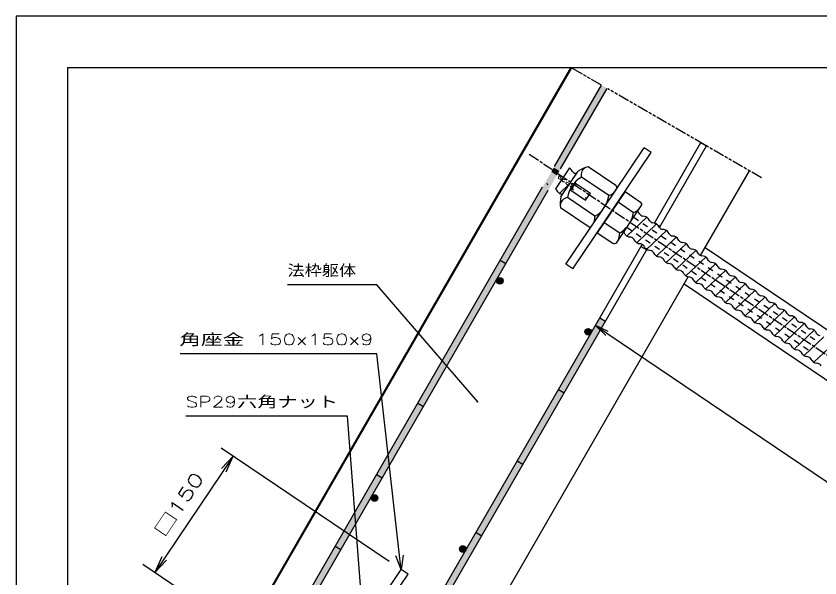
# Model space of a CAD drawing. Units: millimetres at full size; details may follow other scales. Extents: x -55 to 1935, y -55 to 1395.
# Drawn here: x -55 to 805, y 794 to 1395 of the extents above; entities that cross this region are included whole.
import ezdxf
from ezdxf.enums import TextEntityAlignment as Align

# ---------------------------------------------------------------- set-up
doc = ezdxf.new("R2010")
doc.units = ezdxf.units.MM
for name, pattern in [('CHAIN', [18.5, 12, -1.5, 3.5, -1.5]), ('CHAIN_DOUBLE_DASH', [23.5, 12, -1.5, 3.5, -1.5, 3.5, -1.5]), ('DASHED_SPACED', [12, 6, -6])]:
    doc.linetypes.add(name, pattern=pattern)
for name, color, linetype, lineweight in [('1 外形線', 7, 'Continuous', 25), ('3 隠れ線', 2, 'DASHED_SPACED', 25), ('4 中心線', 1, 'CHAIN', 25), ('5 想像線', 6, 'CHAIN_DOUBLE_DASH', 25), ('6 寸法線', 4, 'Continuous', 25), ('7 枠・タイトル', 7, 'Continuous', 25), ('DEFPOINTS_2', 7, 'Continuous', 25)]:
    doc.layers.add(name, color=color, linetype=linetype, lineweight=lineweight)
doc.styles.add('simplex.shx', font='')
doc.styles.get('simplex.shx').set_extended_font_data('simplex.shx')

# ---------------------------------------------------------------- blocks, each defined once
blk = doc.blocks.new('open_arrow')
at = {"color": 0, "linetype": 'Continuous', "lineweight": -2}
blk.add_lwpolyline([(7.5, 1.25), (0, 0), (7.5, -1.25)], dxfattribs=at)

msp = doc.modelspace()

# ---------------------------------------------------------------- hatches: boundary and pattern name
at = {"layer": '1 外形線'}
for points in [[(571.338, 1321.218), (577.4, 1317.718), (527.766, 1231.748, 0.14349), (524.346, 1233.698), (521.693, 1235.23)], [(534.277, 1257.027), (540.584, 1253.951), (526.476, 1229.515), (526.406, 1229.601), (526.406, 1229.601, 0.14909), (522.858, 1231.623), (520.414, 1233.015)], [(526.476, 1229.515), (520.414, 1233.015), (517.822, 1228.525), (523.639, 1224.601)], [(517.541, 1214.038), (523.639, 1224.601), (517.822, 1228.525), (505.999, 1208.048), (512.061, 1204.548), (516.509, 1212.251, -0.02177), (515.99, 1212.569)], [(469.165, 1130.249), (463.103, 1133.749), (507.235, 1210.187), (513.297, 1206.687)], [(463.103, 1133.749), (469.165, 1130.249), (425.033, 1053.811), (418.971, 1057.311)], [(466.186, 1112.028, 1), (459.186, 1112.028, 0.41421), (462.686, 1108.528, 0.41421)], [(575.686, 1068.749), (569.624, 1072.249), (525.492, 995.811), (531.554, 992.311)], [(560.583, 1057.528, 0.41421), (557.083, 1061.028, 0.41421), (553.583, 1057.528, 0.41421), (557.083, 1054.028, 0.41421)], [(418.971, 1057.311), (425.033, 1053.811), (380.902, 977.372), (374.839, 980.872)], [(531.554, 992.311), (525.492, 995.811), (481.361, 919.372), (487.423, 915.872)], [(374.839, 980.872), (380.902, 977.372), (336.77, 900.934), (330.708, 904.434)], [(487.423, 915.872), (481.361, 919.372), (437.229, 842.934), (443.291, 839.434)], [(330.708, 904.434), (336.77, 900.934), (292.638, 824.496), (286.576, 827.996)], [(332.072, 879.735, 0.41421), (328.572, 883.235, 0.41421), (325.072, 879.735, 1)], [(443.291, 839.434), (437.229, 842.934), (393.097, 766.496), (399.159, 762.996)], [(286.576, 827.996), (292.638, 824.496), (280.29, 803.108), (273.983, 806.184)], [(426.469, 825.235, 0.41421), (422.969, 828.735, 0.41421), (419.469, 825.235, 1)], [(273.983, 806.184), (280.29, 803.108), (266.182, 778.673), (266.112, 778.759), (266.112, 778.759, 0.14909), (262.564, 780.78), (260.12, 782.173)]]:
    msp.add_hatch(color=256, dxfattribs=at).paths.add_polyline_path(points)

# ---------------------------------------------------------------- linework, layer by layer
for p, q in [((0, 406.761), (538.806, 1340)), ((0, 404.761), (539.672, 1339.5)), ((521.052, 1234.12), (571.338, 1321.218)), ((527.766, 1231.748), (577.4, 1317.718)), ((628.224, 1173.748), (677.859, 1259.718)), ((633.635, 1169.12), (683.921, 1256.218)), ((677.859, 1259.718), (683.921, 1256.218)), ((540.888, 1124.652), (624.767, 1249.008)), ((585.152, 1206.371), (617.306, 1254.04)), ((624.767, 1249.008), (617.306, 1254.04)), ((537.191, 1232.646), (522.177, 1210.386)), ((539.995, 1229.229), (538.985, 1230.894)), ((586.789, 1214.036), (557.358, 1233.887)), ((527.871, 1201.795), (546.374, 1229.227)), ((544.654, 1226.677), (543.501, 1226.864)), ((579.365, 1203.03), (549.934, 1222.882)), ((677.493, 1139.083), (729.82, 1229.718)), ((514.196, 1214.321), (513.185, 1215.987)), ((526.518, 1205.468), (537.123, 1215.51)), ((538.751, 1208.984), (543.784, 1216.446)), ((543.634, 1214.436), (543.075, 1213.607)), ((544.464, 1213.877), (543.634, 1214.436)), ((543.784, 1216.446), (559.536, 1205.821)), ((260.12, 782.173), (508.445, 1212.284)), ((260.12, 782.173), (508.445, 1212.284)), ((266.182, 778.673), (514.507, 1208.784)), ((266.182, 778.673), (514.507, 1208.784)), ((524.724, 1207.219), (523.714, 1208.885)), ((529.584, 1204.335), (528.814, 1204.46)), ((538.751, 1208.984), (554.503, 1198.36)), ((541.118, 1210.705), (540.559, 1209.876)), ((540.559, 1209.876), (541.388, 1209.317)), ((554.503, 1198.36), (559.536, 1205.821)), ((557.728, 1204.93), (556.899, 1205.489)), ((557.169, 1204.1), (557.728, 1204.93)), ((561.26, 1170.824), (587.598, 1209.871)), ((596.677, 1207.362), (566.984, 1163.34)), ((596.677, 1207.362), (613.257, 1196.178)), ((564.519, 1181.02), (535.088, 1200.871)), ((553.824, 1200.929), (554.653, 1200.37)), ((554.653, 1200.37), (555.212, 1201.199)), ((589.253, 1196.357), (605.834, 1185.173)), ((557.096, 1170.014), (527.665, 1189.865)), ((533.427, 1129.685), (574.371, 1190.388)), ((587.729, 1152.966), (614.067, 1192.013)), ((598.717, 1159.782), (619.918, 1179.858)), ((612.193, 1183.543), (610.375, 1186.541)), ((617.622, 1180.865), (615.699, 1181.178)), ((574.407, 1174.346), (590.988, 1163.162)), ((609.247, 1152.682), (630.449, 1172.758)), ((622.724, 1176.443), (621.714, 1178.108)), ((628.153, 1173.766), (626.23, 1174.078)), ((628.153, 1173.766), (634.276, 1170.23)), ((633.253, 1169.341), (632.243, 1171.007)), ((566.984, 1163.34), (583.564, 1152.156)), ((596.923, 1161.533), (595.306, 1164.199)), ((619.776, 1145.58), (640.978, 1165.657)), ((638.681, 1166.664), (636.759, 1166.976)), ((643.781, 1162.239), (642.771, 1163.905)), ((602.936, 1158.462), (601.013, 1158.774)), ((607.452, 1154.432), (606.441, 1156.097)), ((630.305, 1138.478), (651.506, 1158.555)), ((649.21, 1159.562), (647.287, 1159.875)), ((654.31, 1155.138), (653.3, 1156.803)), ((659.739, 1152.46), (657.816, 1152.773)), ((366.641, 720.673), (614.966, 1150.784)), ((372.704, 717.173), (621.028, 1147.284)), ((613.466, 1151.362), (611.543, 1151.675)), ((613.605, 1148.775), (619.818, 1145.187)), ((617.982, 1147.332), (616.972, 1148.997)), ((623.995, 1144.26), (622.072, 1144.573)), ((640.834, 1131.376), (662.035, 1151.453)), ((651.362, 1124.275), (672.564, 1144.351)), ((664.839, 1148.036), (663.829, 1149.702)), ((670.268, 1145.359), (668.345, 1145.671)), ((682.437, 1147.646), (1047.2, 901.611)), ((628.511, 1140.23), (627.501, 1141.896)), ((634.524, 1137.158), (632.601, 1137.471)), ((661.891, 1117.173), (683.093, 1137.25)), ((675.368, 1140.934), (674.358, 1142.6)), ((680.797, 1138.257), (678.874, 1138.569)), ((685.897, 1133.833), (684.887, 1135.498)), ((469.165, 1130.249), (463.103, 1133.749)), ((540.888, 1124.652), (533.427, 1129.685)), ((639.04, 1133.128), (638.03, 1134.794)), ((645.053, 1130.057), (643.13, 1130.369)), ((649.569, 1126.026), (648.558, 1127.692)), ((672.42, 1110.071), (693.621, 1130.148)), ((691.325, 1131.155), (689.402, 1131.468)), ((696.425, 1126.731), (695.415, 1128.396)), ((655.581, 1122.955), (653.659, 1123.268)), ((660.097, 1118.925), (659.087, 1120.59)), ((682.949, 1102.97), (704.15, 1123.046)), ((701.854, 1124.053), (699.931, 1124.366)), ((706.954, 1119.629), (705.944, 1121.295)), ((415.937, 686.056), (664.255, 1116.155)), ((666.11, 1115.853), (664.187, 1116.166)), ((670.626, 1111.823), (669.616, 1113.489)), ((693.478, 1095.868), (714.679, 1115.945)), ((712.383, 1116.952), (710.46, 1117.264)), ((717.483, 1112.527), (716.473, 1114.193)), ((722.912, 1109.85), (720.989, 1110.162)), ((659.882, 1108.58), (1022.036, 864.304)), ((676.639, 1108.752), (674.716, 1109.064)), ((681.155, 1104.721), (680.145, 1106.387)), ((687.168, 1101.65), (685.245, 1101.962)), ((704.006, 1088.766), (725.208, 1108.843)), ((714.535, 1081.664), (735.737, 1101.741)), ((728.012, 1105.426), (727.002, 1107.091)), ((733.44, 1102.748), (731.518, 1103.061)), ((691.684, 1097.619), (690.674, 1099.285)), ((697.697, 1094.548), (695.774, 1094.861)), ((725.064, 1074.563), (746.265, 1094.639)), ((738.54, 1098.324), (737.53, 1099.989)), ((743.969, 1095.646), (742.046, 1095.959)), ((749.069, 1091.222), (748.059, 1092.888)), ((702.212, 1090.518), (701.202, 1092.183)), ((708.225, 1087.446), (706.303, 1087.759)), ((712.741, 1083.416), (711.731, 1085.082)), ((735.593, 1067.461), (756.794, 1087.538)), ((754.498, 1088.545), (752.575, 1088.857)), ((759.598, 1084.12), (758.588, 1085.786)), ((718.754, 1080.345), (716.831, 1080.657)), ((723.27, 1076.314), (722.26, 1077.98)), ((746.121, 1060.359), (767.323, 1080.436)), ((765.027, 1081.443), (763.104, 1081.756)), ((770.127, 1077.019), (769.117, 1078.684)), ((569.624, 1072.249), (575.686, 1068.749)), ((729.283, 1073.243), (727.36, 1073.555)), ((733.799, 1069.213), (732.789, 1070.878)), ((756.65, 1053.257), (777.852, 1073.334)), ((775.556, 1074.341), (773.633, 1074.654)), ((780.656, 1069.917), (779.646, 1071.582)), ((786.084, 1067.239), (784.162, 1067.552)), ((739.812, 1066.141), (737.889, 1066.454)), ((744.328, 1062.111), (743.317, 1063.776)), ((750.34, 1059.039), (748.418, 1059.352)), ((767.179, 1046.156), (788.38, 1066.232)), ((777.708, 1039.054), (798.909, 1059.131)), ((791.184, 1062.815), (790.174, 1064.481)), ((796.613, 1060.138), (794.69, 1060.45)), ((754.856, 1055.009), (753.846, 1056.675)), ((760.869, 1051.938), (758.946, 1052.25)), ((765.385, 1047.907), (764.375, 1049.573)), ((788.237, 1031.952), (809.438, 1052.029)), ((801.713, 1055.713), (800.703, 1057.379)), ((771.398, 1044.836), (769.475, 1045.148)), ((775.914, 1040.806), (774.904, 1042.471)), ((798.765, 1024.85), (819.967, 1044.927)), ((781.927, 1037.734), (780.004, 1038.047)), ((786.443, 1033.704), (785.433, 1035.37)), ((792.456, 1030.632), (790.533, 1030.945)), ((796.971, 1026.602), (795.961, 1028.268)), ((802.984, 1023.531), (801.062, 1023.843)), ((525.492, 995.811), (531.554, 992.311)), ((380.902, 977.372), (374.839, 980.872)), ((481.361, 919.372), (487.423, 915.872)), ((336.77, 900.934), (330.708, 904.434)), ((437.229, 842.934), (443.291, 839.434)), ((292.638, 824.496), (286.576, 827.996)), ((324.858, 755.528), (357.012, 803.198)), ((364.473, 798.165), (357.012, 803.198)), ((280.594, 673.81), (364.473, 798.165))]:
    msp.add_line(p, q, dxfattribs=at)
for centre in [(462.686, 1112.028), (557.083, 1057.528), (328.572, 879.735), (422.969, 825.235)]:
    msp.add_circle(centre, 3.5, dxfattribs=at)
for centre, radius, start, end in [((533.277, 1226.843), 7, 35.36613, 56.00008), ((567.315, 1195.146), 40, 104.41356, 121.5683), ((558.506, 1225.107), 8.855, 115.31838, 194.55037), ((565.617, 1196.291), 30.871, 120.53146, 171.4686), ((544.888, 1232.701), 6, 215.36383, 256.63395), ((585.111, 1211.549), 3, 326.00003, 56.00003), ((518.821, 1205.412), 6, 35.36605, 56), ((530.433, 1211.271), 7, 215.36613, 256.63387), ((574.45, 1217.202), 15, 289.13013, 326.00003), ((567.315, 1195.146), 40, 170.43176, 187.5865), ((536.236, 1192.09), 8.855, 97.44974, 176.68206), ((548.836, 1207.61), 30.871, 300.53146, 351.4686), ((611.58, 1193.691), 3, 326, 56), ((600.918, 1199.344), 15, 289.1301, 326), ((549.538, 1180.269), 15, 326.00003, 2.86993), ((575.305, 1189.752), 30.871, 326, 351.46857), ((617.086, 1187.015), 6, 215.36383, 256.63395), ((616.004, 1174.055), 7, 35.36613, 76.63387), ((558.773, 1172.501), 3, 236.00003, 326.00003), ((575.305, 1189.752), 30.871, 300.53143, 326), ((616.006, 1174.057), 7, 35.36613, 38.77858), ((627.617, 1179.916), 6, 215.36383, 256.63395), ((626.534, 1166.955), 7, 35.36613, 76.63387), ((576.006, 1162.411), 15, 326, 2.8699), ((602.631, 1165.585), 7, 215.36613, 256.63387), ((638.146, 1172.814), 6, 215.36383, 256.63395), ((637.063, 1159.853), 7, 35.36613, 76.63387), ((648.674, 1165.712), 6, 215.36383, 256.63395), ((585.242, 1154.643), 3, 236, 326), ((601.549, 1152.624), 6, 35.36605, 76.63008), ((613.16, 1158.483), 7, 215.36613, 256.63387), ((647.592, 1152.752), 7, 35.36613, 76.63387), ((659.203, 1158.61), 6, 215.36383, 256.63395), ((612.079, 1145.525), 6, 35.36605, 76.63008), ((623.69, 1151.383), 7, 215.36613, 256.63387), ((622.608, 1138.423), 6, 35.36605, 76.63008), ((658.121, 1145.65), 7, 35.36613, 76.63387), ((669.732, 1151.509), 6, 215.36383, 256.63395), ((668.65, 1138.548), 7, 35.36613, 76.63387), ((634.219, 1144.281), 7, 215.36613, 256.63387), ((633.137, 1131.321), 6, 35.36605, 76.63008), ((680.261, 1144.407), 6, 215.36383, 256.63395), ((679.178, 1131.446), 7, 35.36613, 76.63387), ((644.748, 1137.18), 7, 215.36613, 256.63387), ((643.666, 1124.219), 6, 35.36605, 76.63008), ((690.79, 1137.305), 6, 215.36383, 256.63395), ((689.707, 1124.345), 7, 35.36613, 76.63387), ((655.277, 1130.078), 7, 215.36613, 256.63387), ((654.194, 1117.118), 6, 35.36605, 76.63008), ((665.806, 1122.976), 7, 215.36613, 256.63387), ((701.318, 1130.203), 6, 215.36383, 256.63395), ((700.236, 1117.243), 7, 35.36613, 76.63387), ((711.847, 1123.102), 6, 215.36383, 256.63395), ((664.723, 1110.016), 6, 35.36605, 76.63008), ((676.334, 1115.874), 7, 215.36613, 256.63387), ((710.765, 1110.141), 7, 35.36613, 76.63387), ((722.376, 1116), 6, 215.36383, 256.63395), ((721.293, 1103.039), 7, 35.36613, 76.63387), ((675.252, 1102.914), 6, 35.36605, 76.63008), ((686.863, 1108.773), 7, 215.36613, 256.63387), ((685.781, 1095.812), 6, 35.36605, 76.63008), ((732.905, 1108.898), 6, 215.36383, 256.63395), ((731.822, 1095.938), 7, 35.36613, 76.63387), ((697.392, 1101.671), 7, 215.36613, 256.63387), ((696.309, 1088.711), 6, 35.36605, 76.63008), ((743.433, 1101.796), 6, 215.36383, 256.63395), ((742.351, 1088.836), 7, 35.36613, 76.63387), ((707.921, 1094.569), 7, 215.36613, 256.63387), ((706.838, 1081.609), 6, 35.36605, 76.63008), ((753.962, 1094.695), 6, 215.36383, 256.63395), ((752.88, 1081.734), 7, 35.36613, 76.63387), ((764.491, 1087.593), 6, 215.36383, 256.63395), ((718.45, 1087.468), 7, 215.36613, 256.63387), ((717.367, 1074.507), 6, 35.36605, 76.63008), ((728.978, 1080.366), 7, 215.36613, 256.63387), ((763.409, 1074.633), 7, 35.36613, 76.63387), ((775.02, 1080.491), 6, 215.36383, 256.63395), ((727.896, 1067.405), 6, 35.36605, 76.63008), ((739.507, 1073.264), 7, 215.36613, 256.63387), ((773.937, 1067.531), 7, 35.36613, 76.63387), ((785.549, 1073.389), 6, 215.36383, 256.63395), ((784.466, 1060.429), 7, 35.36613, 76.63387), ((738.425, 1060.304), 6, 35.36605, 76.63008), ((750.036, 1066.162), 7, 215.36613, 256.63387), ((748.953, 1053.202), 6, 35.36605, 76.63008), ((796.077, 1066.288), 6, 215.36383, 256.63395), ((794.995, 1053.327), 7, 35.36613, 76.63387), ((760.565, 1059.061), 7, 215.36613, 256.63387), ((759.482, 1046.1), 6, 35.36605, 76.63008), ((806.606, 1059.186), 6, 215.36383, 256.63395), ((771.093, 1051.959), 7, 215.36613, 256.63387), ((770.011, 1038.998), 6, 35.36605, 76.63008), ((781.622, 1044.857), 7, 215.36613, 256.63387), ((780.54, 1031.897), 6, 35.36605, 76.63008), ((792.151, 1037.755), 7, 215.36613, 256.63387), ((791.069, 1024.795), 6, 35.36605, 76.63008), ((802.68, 1030.654), 7, 215.36613, 256.63387), ((801.597, 1017.693), 6, 35.36605, 76.63008)]:
    msp.add_arc(centre, radius, start, end, dxfattribs=at)
at = {"layer": '3 隠れ線'}
for p, q in [((605.931, 1179.951), (804.282, 1046.161)), ((598.661, 1169.174), (797.013, 1035.384))]:
    msp.add_line(p, q, dxfattribs=at)
at = {"layer": '4 中心線'}
msp.add_line((494.164, 1247.498), (1537.923, 543.474), dxfattribs=at)
at = {"layer": '5 想像線'}
for p, q in [((571.338, 1321.218), (538.806, 1340)), ((742.811, 1222.218), (578.266, 1317.218))]:
    msp.add_line(p, q, dxfattribs=at)
at = {"layer": '6 寸法線'}
for p, q in [((564.934, 1064.126), (1417.034, 489.377)), ((344.377, 811.72), (164.629, 932.962)), ((177.263, 924.44), (93.384, 800.084)), ((357.08, 803.299), (351.398, 817.752)), ((357.08, 803.299), (355.392, 818.204)), ((359.386, 818.656), (357.08, 803.299)), ((260.498, 687.364), (80.75, 808.606))]:
    msp.add_line(p, q, dxfattribs=at)
for points in [[(438.691, 983.055), (330.957, 1107.84), (235.424, 1107.84)], [(355.392, 818.204), (330.957, 1033.982), (120.681, 1033.982)], [(438.079, 983.765), (439.304, 982.346), (438.079, 983.765)], [(313.625, 786.06), (299.76, 967.403), (126.513, 967.403)]]:
    msp.add_lwpolyline(points, dxfattribs=at)
at = {"layer": '7 枠・タイトル'}
for q in [(1880, 1340), (0, 0)]:
    msp.add_line((0, 1340), q, dxfattribs=at)
at = {"layer": 'DEFPOINTS_2'}
msp.add_lwpolyline([(-55, -55), (1935, -55), (1935, 1395), (-55, 1395)], close=True, dxfattribs=at)

# ---------------------------------------------------------------- block references
at = {"layer": '6 寸法線'}
for p, xscale, yscale, rotation in [((564.934, 1064.126), 2, 2, 326), ((177.263, 924.44), 2.4, 2.4, 236), ((93.384, 800.084), 2.4, 2.4, 56)]:
    msp.add_blockref('open_arrow', p, dxfattribs=dict(at, xscale=xscale, yscale=yscale, rotation=rotation))

# ---------------------------------------------------------------- texts
at = {"layer": '1 外形線', "style": 'simplex.shx', "width": 1.5}
msp.add_text('SP29', height=4.032, rotation=146, dxfattribs=at).set_placement((544.065, 1215.027), align=Align.BOTTOM_LEFT)
at = {"layer": '6 寸法線', "style": 'simplex.shx'}
for s, width, p in [('法枠躯体', 1.15, (235.424, 1113.707)), ('角座金 150x150x9', 1.45, (119.614, 1039.849)), ('SP29六角ナット', 1.35, (126.513, 973.27))]:
    msp.add_text(s, height=11.73, dxfattribs=dict(at, width=width)).set_placement(p, align=Align.BOTTOM_LEFT)
at = {"layer": '6 寸法線', "style": 'simplex.shx', "width": 1.4}
msp.add_text('□150', height=14.08, rotation=56, dxfattribs=at).set_placement((119.406, 872.998), align=Align.MIDDLE_CENTER)

doc.saveas('drawing.dxf')
